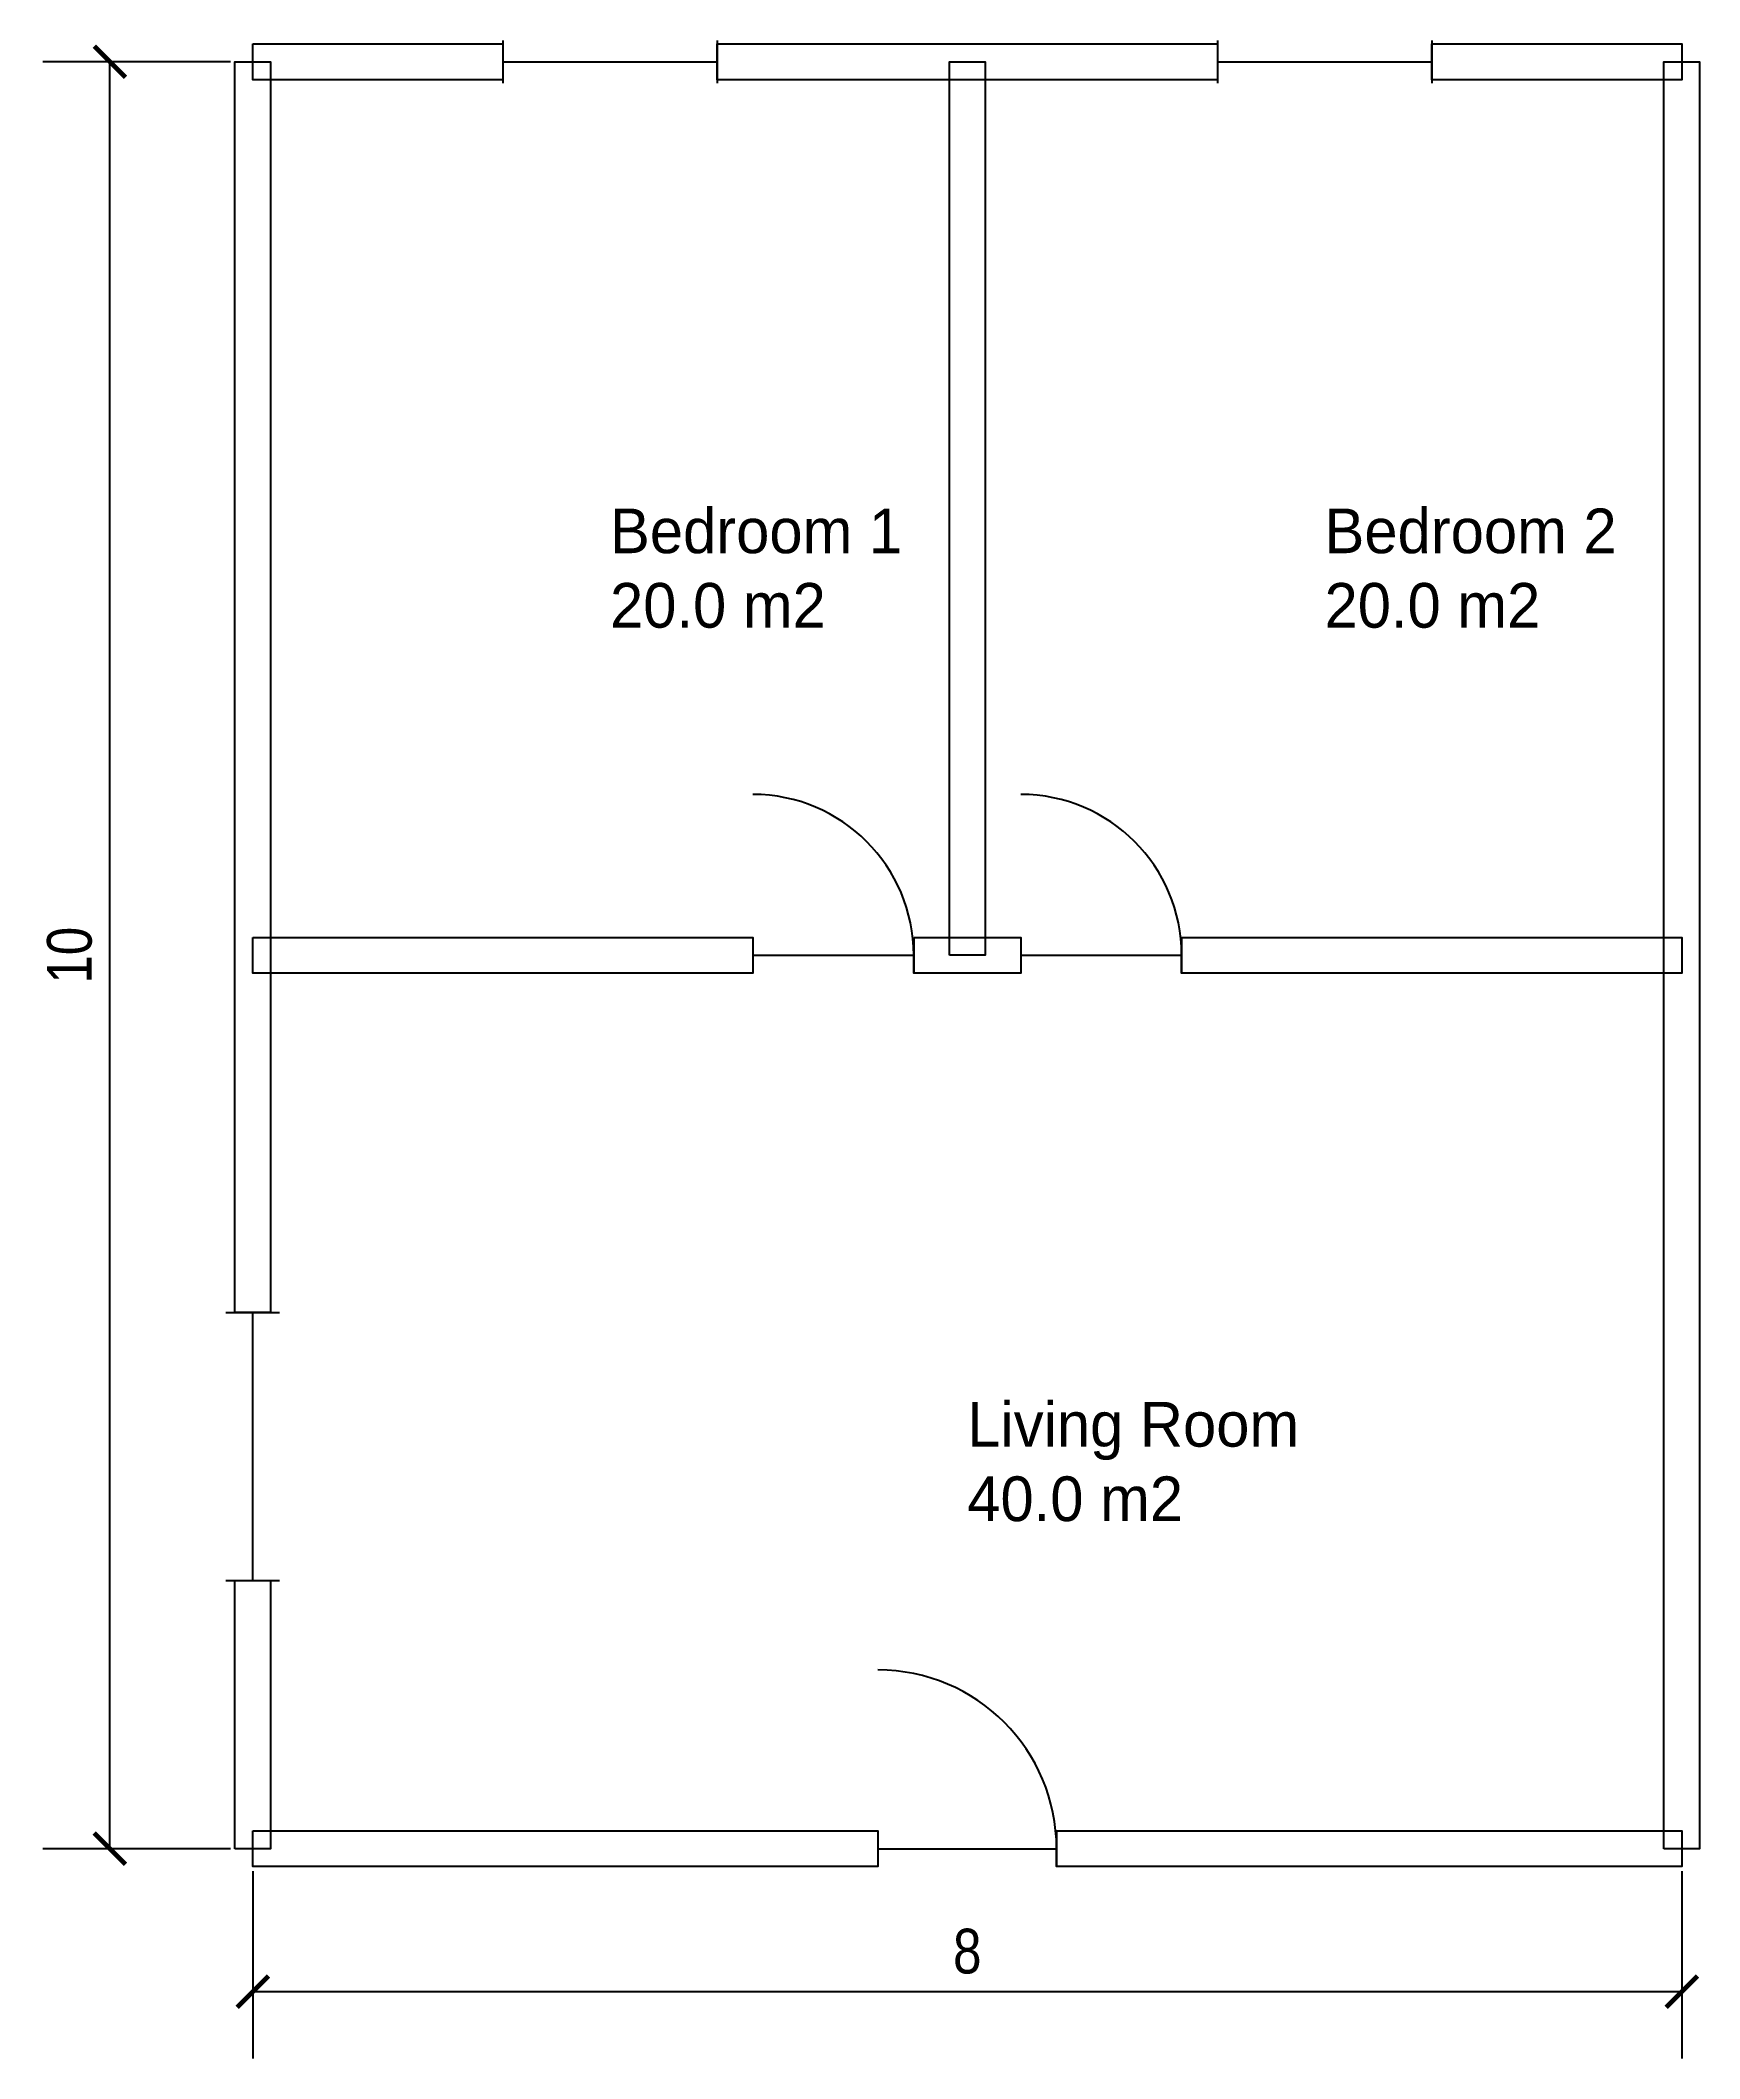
# Model space of a CAD drawing. Header units: metres. Extents: x -1.2 to 8.1, y -1.2 to 10.1.
import ezdxf

# ---------------------------------------------------------------- set-up
doc = ezdxf.new("R2010")
doc.units = ezdxf.units.M
for name, color, linetype in [('A-ANNO-DIMS', 1, 'Continuous'), ('A-ANNO-TEXT', 7, 'Continuous'), ('A-DOOR', 2, 'Continuous'), ('A-WALL', 4, 'Continuous'), ('A-WIND', 5, 'Continuous')]:
    doc.layers.add(name, color=color, linetype=linetype)
doc.styles.add('OpenSansCondensed-Light', font='OpenSansCondensed-Light.ttf')
doc.dimstyles.new('EZDXF', dxfattribs={"dimtxt": 0.25, "dimasz": 0.175, "dimexe": 0.375, "dimexo": 0.125, "dimgap": 0.1, "dimtad": 1, "dimlfac": 100, "dimzin": 12, "dimdsep": 46, "dimtxsty": 'OpenSansCondensed-Light', "dimblk": 'ARCHTICK', "dimcen": 2.5, "dimazin": 3, "dimtfac": 0.5, "dimtmove": 2, "dimatfit": 3})

# ---------------------------------------------------------------- blocks, each defined once
blk = doc.blocks.new('_ARCHTICK')
at = {"color": 0, "linetype": 'BYBLOCK', "const_width": 0.15}
blk.add_lwpolyline([(-0.5, -0.5), (0.5, 0.5)], dxfattribs=at)

msp = doc.modelspace()

# ---------------------------------------------------------------- linework, layer by layer
at = {"layer": 'A-DOOR'}
for p, q in [((2.8, 5), (3.7, 5)), ((4.3, 5), (5.2, 5)), ((3.5, 0), (4.5, 0))]:
    msp.add_line(p, q, dxfattribs=at)
for centre, radius in [((2.8, 5), 0.9), ((4.3, 5), 0.9), ((3.5, 0), 1)]:
    msp.add_arc(centre, radius, 0, 90, dxfattribs=at)
at = {"layer": 'A-WALL'}
for p, q in [((1.4, 10.1), (1.4, 9.9)), ((2.6, 10.1), (2.6, 9.9)), ((5.4, 10.1), (5.4, 9.9)), ((6.6, 10.1), (6.6, 9.9)), ((2.8, 5.1), (2.8, 4.9)), ((3.7, 5.1), (3.7, 4.9)), ((4.3, 5.1), (4.3, 4.9)), ((5.2, 5.1), (5.2, 4.9)), ((-0.1, 3), (0.1, 3)), ((-0.1, 1.5), (0.1, 1.5)), ((3.5, 0.1), (3.5, -0.1)), ((4.5, 0.1), (4.5, -0.1))]:
    msp.add_line(p, q, dxfattribs=at)
for points in [[(0, 10.1), (1.4, 10.1), (1.4, 9.9), (0, 9.9)], [(2.6, 10.1), (5.4, 10.1), (5.4, 9.9), (2.6, 9.9)], [(6.6, 10.1), (8, 10.1), (8, 9.9), (6.6, 9.9)], [(-0.1, 3), (-0.1, 10), (0.1, 10), (0.1, 3)], [(3.9, 5), (3.9, 10), (4.1, 10), (4.1, 5)], [(7.9, 0), (7.9, 10), (8.1, 10), (8.1, 0)], [(0, 5.1), (2.8, 5.1), (2.8, 4.9), (0, 4.9)], [(3.7, 5.1), (4.3, 5.1), (4.3, 4.9), (3.7, 4.9)], [(5.2, 5.1), (8, 5.1), (8, 4.9), (5.2, 4.9)], [(-0.1, 0), (-0.1, 1.5), (0.1, 1.5), (0.1, 0)], [(0, 0.1), (3.5, 0.1), (3.5, -0.1), (0, -0.1)], [(4.5, 0.1), (8, 0.1), (8, -0.1), (4.5, -0.1)]]:
    msp.add_lwpolyline(points, close=True, dxfattribs=at)
at = {"layer": 'A-WIND'}
for p, q in [((1.4, 10.12), (1.4, 9.88)), ((2.6, 10.12), (2.6, 9.88)), ((5.4, 10.12), (5.4, 9.88)), ((6.6, 10.12), (6.6, 9.88)), ((1.4, 10), (2.6, 10)), ((5.4, 10), (6.6, 10)), ((-0.15, 3), (0.15, 3)), ((0, 1.5), (0, 3)), ((-0.15, 1.5), (0.15, 1.5))]:
    msp.add_line(p, q, dxfattribs=at)

# ---------------------------------------------------------------- texts
at = {"layer": 'A-ANNO-TEXT', "char_height": 0.25, "attachment_point": 1}
for s, insert in [('Bedroom 1\\P20.0 m2', (2, 7.5)), ('Bedroom 2\\P20.0 m2', (6, 7.5)), ('Living Room\\P40.0 m2', (4, 2.5))]:
    msp.add_mtext(s, dxfattribs=dict(at, insert=insert))

# ---------------------------------------------------------------- dimensions: what is measured, and where the dimension line sits
at = {"layer": 'A-ANNO-DIMS'}
msp.add_linear_dim(base=(-0.8, 0), p1=(0, 0), p2=(0, 10), angle=90, dimstyle='EZDXF', override={"dimlfac": 1}, dxfattribs=at).render()
msp.add_linear_dim(base=(0, -0.8), p1=(0, 0), p2=(8, 0), dimstyle='EZDXF', override={"dimlfac": 1}, dxfattribs=at).render()

doc.saveas('drawing.dxf')
